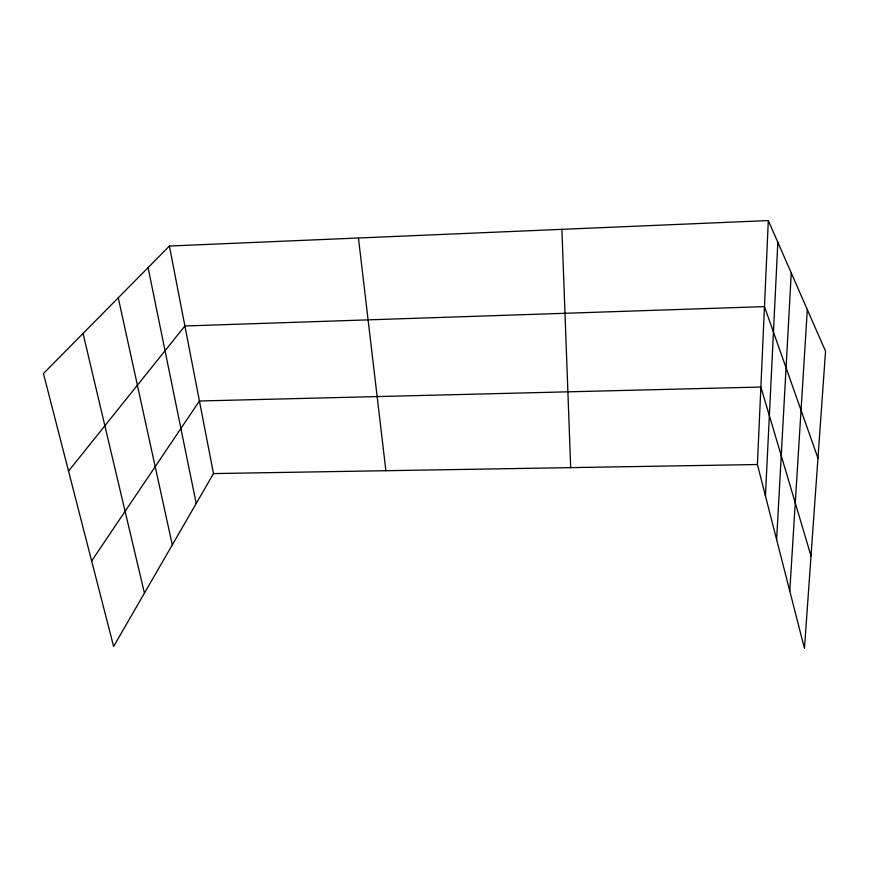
<?xml version="1.0" encoding="UTF-8"?>
<svg xmlns="http://www.w3.org/2000/svg" width="869" height="869" viewBox="0 0 869 869"><rect width="100%" height="100%" fill="white"/><g stroke="black" fill="none" stroke-linecap="round" stroke-linejoin="round"><path stroke-width="1.3" d="M768.315 220.563L825.55 351.228L804.455 648.437L757.41 464.524L768.315 220.563L169.401 246.036L43.45 373.518L113.622 646.46L213.492 473.583L169.401 246.036M765.437 495.906L777.842 242.299M776.625 539.649L791.268 272.964M789.78 591.039L807.312 309.581M91.647 560.972L199.425 401L760.875 387.031L811.016 556.008M68.532 471.085L184.891 325.984L764.47 306.616L817.957 458.18M213.492 473.583L757.41 464.524M83.033 333.446L144.439 593.103M118.26 297.785L172.301 544.885M148.088 267.609L196.209 503.488M358.441 237.997L385.89 470.705M561.885 229.34L570.683 467.631"/></g></svg>
